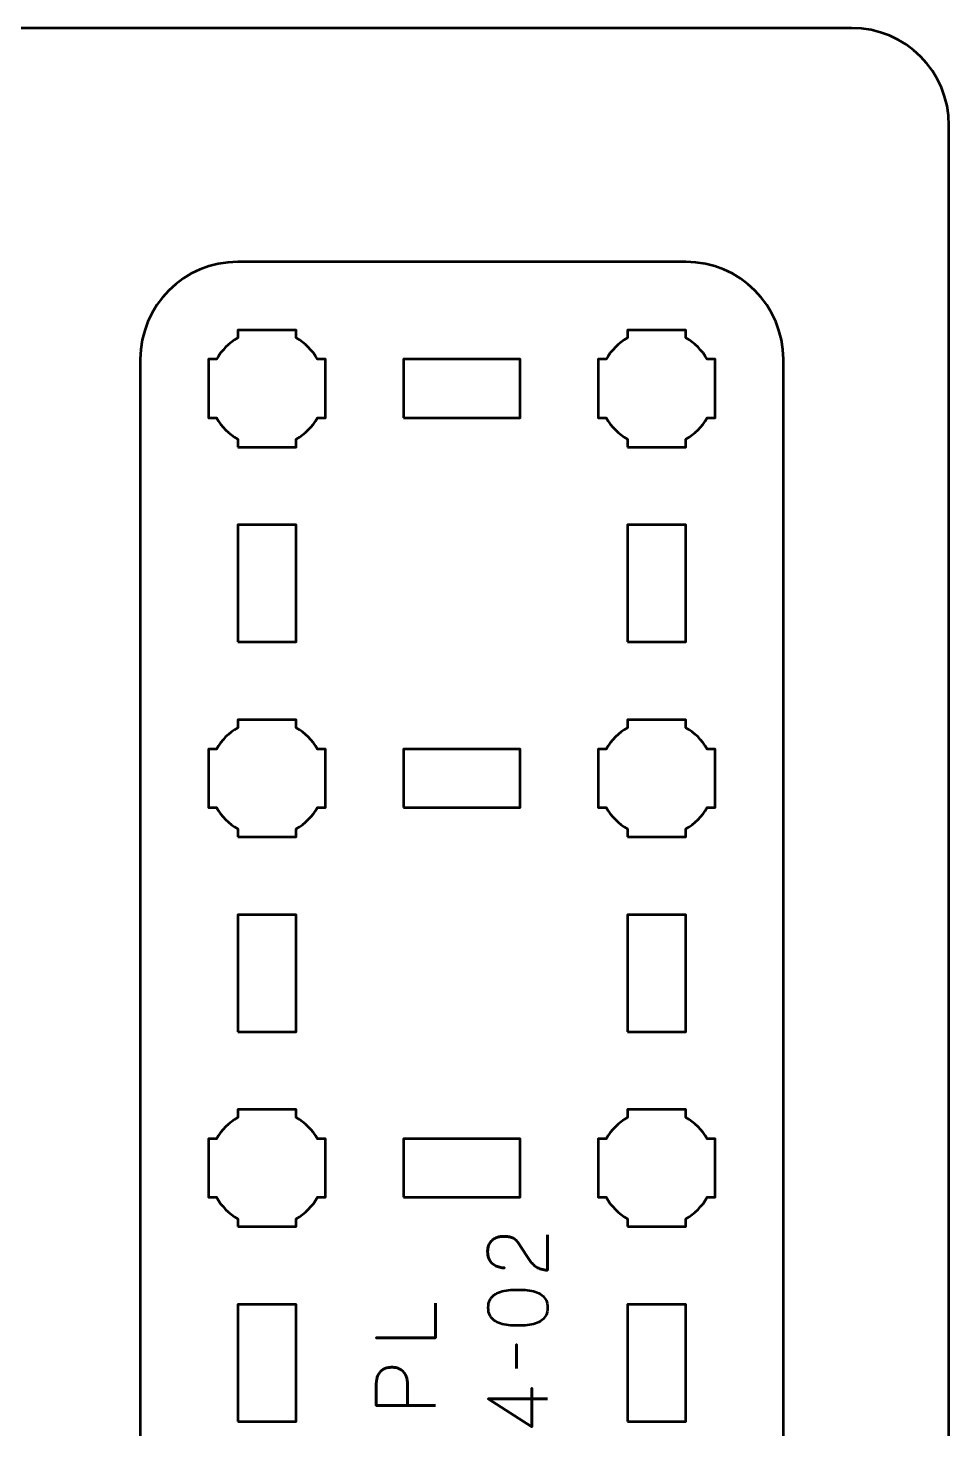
# Model space of a CAD drawing. Header units: centimetres. Extents: x -21 to 0, y -29.7 to 0.
# Drawn here: x -4.73 to 0, y -7.19 to 0 of the extents above; entities that cross this region are included whole.
import ezdxf

# ---------------------------------------------------------------- set-up
doc = ezdxf.new("R2010")
doc.units = ezdxf.units.CM
doc.header["$MEASUREMENT"] = 0
doc.layers.add('Layer 1', color=7, linetype='Continuous')

msp = doc.modelspace()

# ---------------------------------------------------------------- linework, layer by layer
at = {"layer": 'Layer 1', "color": 1, "lineweight": 53}
msp.add_open_spline([(-21.00003, -29.19995), (-21.00003, -29.19995), (-21.00003, -5.89992), (-21.00003, -5.89992), (-21.00003, -5.89992), (-21.00003, -5.81709), (-20.93286, -5.74992), (-20.85003, -5.74992), (-20.85003, -5.74992), (-20.7672, -5.74992), (-20.70003, -5.68275), (-20.70003, -5.59992), (-20.70003, -5.59992), (-20.70003, -5.51709), (-20.7672, -5.44992), (-20.85003, -5.44992), (-20.85003, -5.44992), (-20.93286, -5.44992), (-21.00003, -5.38275), (-21.00003, -5.29992), (-21.00003, -5.29992), (-21.00003, -5.21709), (-20.93286, -5.14992), (-20.85003, -5.14992), (-20.85003, -5.14992), (-20.7672, -5.14992), (-20.70003, -5.08275), (-20.70003, -4.99992), (-20.70003, -4.99992), (-20.70003, -4.91709), (-20.7672, -4.84992), (-20.85003, -4.84992), (-20.85003, -4.84992), (-20.93286, -4.84992), (-21.00003, -4.78275), (-21.00003, -4.69992), (-21.00003, -4.69992), (-21.00003, -4.61709), (-20.93286, -4.54992), (-20.85003, -4.54992), (-20.85003, -4.54992), (-20.7672, -4.54992), (-20.70003, -4.48275), (-20.70003, -4.39992), (-20.70003, -4.39992), (-20.70003, -4.31709), (-20.7672, -4.24992), (-20.85003, -4.24992), (-20.85003, -4.24992), (-20.93286, -4.24992), (-21.00003, -4.18275), (-21.00003, -4.09992), (-21.00003, -4.09992), (-21.00003, -4.01709), (-20.93286, -3.94992), (-20.85003, -3.94992), (-20.85003, -3.94992), (-20.7672, -3.94992), (-20.70003, -3.88275), (-20.70003, -3.79992), (-20.70003, -3.79992), (-20.70003, -3.71709), (-20.7672, -3.64992), (-20.85003, -3.64992), (-20.85003, -3.64992), (-20.93286, -3.64992), (-21.00003, -3.58275), (-21.00003, -3.49992), (-21.00003, -3.49992), (-21.00003, -3.41709), (-20.93286, -3.34992), (-20.85003, -3.34992), (-20.85003, -3.34992), (-20.7672, -3.34992), (-20.70003, -3.28275), (-20.70003, -3.19992), (-20.70003, -3.19992), (-20.70003, -3.11709), (-20.7672, -3.04992), (-20.85003, -3.04992), (-20.85003, -3.04992), (-20.93286, -3.04992), (-21.00003, -2.98275), (-21.00003, -2.89992), (-21.00003, -2.89992), (-21.00003, -2.81709), (-20.93286, -2.74992), (-20.85003, -2.74992), (-20.85003, -2.74992), (-20.7672, -2.74992), (-20.70003, -2.68275), (-20.70003, -2.59992), (-20.70003, -2.59992), (-20.70003, -2.51709), (-20.7672, -2.44992), (-20.85003, -2.44992), (-20.85003, -2.44992), (-20.93286, -2.44992), (-21.00003, -2.38275), (-21.00003, -2.29992), (-21.00003, -2.29992), (-21.00003, -2.21709), (-20.93286, -2.14992), (-20.85003, -2.14992), (-20.85003, -2.14992), (-20.7672, -2.14992), (-20.70003, -2.08275), (-20.70003, -1.99992), (-20.70003, -1.99992), (-20.70003, -1.91709), (-20.7672, -1.84992), (-20.85003, -1.84992), (-20.85003, -1.84992), (-20.93286, -1.84992), (-21.00003, -1.78275), (-21.00003, -1.69992), (-21.00003, -1.69992), (-21.00003, -1.61709), (-20.93286, -1.54992), (-20.85003, -1.54992), (-20.85003, -1.54992), (-20.7672, -1.54992), (-20.70003, -1.48275), (-20.70003, -1.39992), (-20.70003, -1.39992), (-20.70003, -1.31709), (-20.7672, -1.24992), (-20.85003, -1.24992), (-20.85003, -1.24992), (-20.93286, -1.24992), (-21.00003, -1.18275), (-21.00003, -1.09992), (-21.00003, -1.09992), (-21.00003, -1.09992), (-21.00003, -0.49992), (-21.00003, -0.49992), (-21.00003, -0.49992), (-21.00003, -0.22295), (-20.77694, 0.00004), (-20.49994, 0.00004), (-20.49994, 0.00004), (-20.49994, 0.00004), (-0.50008, 0.00004), (-0.50008, 0.00004), (-0.50008, 0.00004), (-0.22294, 0.00004), (0.00002, -0.22295), (0.00002, -0.49992), (0.00002, -0.49992), (0.00002, -0.49992), (0.00002, -29.19995), (0.00002, -29.19995), (0.00002, -29.19995), (0.00002, -29.47695), (-0.22294, -29.70004), (-0.50008, -29.70004), (-0.50008, -29.70004), (-0.50008, -29.70004), (-20.49994, -29.70004), (-20.49994, -29.70004), (-20.49994, -29.70004), (-20.77694, -29.70004), (-21.00003, -29.47695), (-21.00003, -29.19995)], degree=3, knots=[0, 0, 0, 0, 0.0243902, 0.0243902, 0.0243902, 0.0243902, 0.0487805, 0.0487805, 0.0487805, 0.0487805, 0.0731707, 0.0731707, 0.0731707, 0.0731707, 0.097561, 0.097561, 0.097561, 0.097561, 0.1219512, 0.1219512, 0.1219512, 0.1219512, 0.1463415, 0.1463415, 0.1463415, 0.1463415, 0.1707317, 0.1707317, 0.1707317, 0.1707317, 0.195122, 0.195122, 0.195122, 0.195122, 0.2195122, 0.2195122, 0.2195122, 0.2195122, 0.2439024, 0.2439024, 0.2439024, 0.2439024, 0.2682927, 0.2682927, 0.2682927, 0.2682927, 0.2926829, 0.2926829, 0.2926829, 0.2926829, 0.3170732, 0.3170732, 0.3170732, 0.3170732, 0.3414634, 0.3414634, 0.3414634, 0.3414634, 0.3658537, 0.3658537, 0.3658537, 0.3658537, 0.3902439, 0.3902439, 0.3902439, 0.3902439, 0.4146341, 0.4146341, 0.4146341, 0.4146341, 0.4390244, 0.4390244, 0.4390244, 0.4390244, 0.4634146, 0.4634146, 0.4634146, 0.4634146, 0.4878049, 0.4878049, 0.4878049, 0.4878049, 0.5121951, 0.5121951, 0.5121951, 0.5121951, 0.5365854, 0.5365854, 0.5365854, 0.5365854, 0.5609756, 0.5609756, 0.5609756, 0.5609756, 0.5853659, 0.5853659, 0.5853659, 0.5853659, 0.6097561, 0.6097561, 0.6097561, 0.6097561, 0.6341463, 0.6341463, 0.6341463, 0.6341463, 0.6585366, 0.6585366, 0.6585366, 0.6585366, 0.6829268, 0.6829268, 0.6829268, 0.6829268, 0.7073171, 0.7073171, 0.7073171, 0.7073171, 0.7317073, 0.7317073, 0.7317073, 0.7317073, 0.7560976, 0.7560976, 0.7560976, 0.7560976, 0.7804878, 0.7804878, 0.7804878, 0.7804878, 0.804878, 0.804878, 0.804878, 0.804878, 0.8292683, 0.8292683, 0.8292683, 0.8292683, 0.8536585, 0.8536585, 0.8536585, 0.8536585, 0.8780488, 0.8780488, 0.8780488, 0.8780488, 0.902439, 0.902439, 0.902439, 0.902439, 0.9268293, 0.9268293, 0.9268293, 0.9268293, 0.9512195, 0.9512195, 0.9512195, 0.9512195, 0.9756098, 0.9756098, 0.9756098, 0.9756098, 1, 1, 1, 1], dxfattribs=at)
at = {"layer": 'Layer 1', "color": 3, "lineweight": 53}
msp.add_open_spline([(-1.35, -8.5), (-1.35, -8.5), (-3.65, -8.5), (-3.65, -8.5), (-3.65, -8.5), (-3.92609, -8.5), (-4.15, -8.27609), (-4.15, -8), (-4.15, -8), (-4.15, -8), (-4.15, -1.7), (-4.15, -1.7), (-4.15, -1.7), (-4.15, -1.42391), (-3.92609, -1.2), (-3.65, -1.2), (-3.65, -1.2), (-3.65, -1.2), (-1.35, -1.2), (-1.35, -1.2), (-1.35, -1.2), (-1.07391, -1.2), (-0.85, -1.42391), (-0.85, -1.7), (-0.85, -1.7), (-0.85, -1.7), (-0.85, -8), (-0.85, -8), (-0.85, -8), (-0.85, -8.27609), (-1.07391, -8.5), (-1.35, -8.5)], degree=3, knots=[0, 0, 0, 0, 0.125, 0.125, 0.125, 0.125, 0.25, 0.25, 0.25, 0.25, 0.375, 0.375, 0.375, 0.375, 0.5, 0.5, 0.5, 0.5, 0.625, 0.625, 0.625, 0.625, 0.75, 0.75, 0.75, 0.75, 0.875, 0.875, 0.875, 0.875, 1, 1, 1, 1], dxfattribs=at)
at = {"layer": 'Layer 1', "lineweight": 53}
for points, knots in [([(-3.65, -2.15), (-3.65, -2.15), (-3.65, -2.10985), (-3.65, -2.10985), (-3.65, -2.10985), (-3.69553, -2.0835), (-3.7335, -2.04553), (-3.75985, -2), (-3.75985, -2), (-3.75985, -2), (-3.8, -2), (-3.8, -2), (-3.8, -2), (-3.8, -2), (-3.8, -1.85), (-3.8, -1.85), (-3.8, -1.85), (-3.8, -1.85), (-3.8, -1.7), (-3.8, -1.7), (-3.8, -1.7), (-3.8, -1.7), (-3.75985, -1.7), (-3.75985, -1.7), (-3.75985, -1.7), (-3.7335, -1.65447), (-3.69553, -1.6165), (-3.65, -1.59015), (-3.65, -1.59015), (-3.65, -1.59015), (-3.65, -1.55), (-3.65, -1.55), (-3.65, -1.55), (-3.65, -1.55), (-3.5, -1.55), (-3.5, -1.55), (-3.5, -1.55), (-3.5, -1.55), (-3.35, -1.55), (-3.35, -1.55), (-3.35, -1.55), (-3.35, -1.55), (-3.35, -1.59015), (-3.35, -1.59015), (-3.35, -1.59015), (-3.30447, -1.6165), (-3.2665, -1.65447), (-3.24015, -1.7), (-3.24015, -1.7), (-3.24015, -1.7), (-3.2, -1.7), (-3.2, -1.7), (-3.2, -1.7), (-3.2, -1.7), (-3.2, -1.85), (-3.2, -1.85), (-3.2, -1.85), (-3.2, -1.85), (-3.2, -2), (-3.2, -2), (-3.2, -2), (-3.2, -2), (-3.24015, -2), (-3.24015, -2), (-3.24015, -2), (-3.2665, -2.04553), (-3.30447, -2.0835), (-3.35, -2.10985), (-3.35, -2.10985), (-3.35, -2.10985), (-3.35, -2.15), (-3.35, -2.15), (-3.35, -2.15), (-3.35, -2.15), (-3.5, -2.15), (-3.5, -2.15), (-3.5, -2.15), (-3.5, -2.15), (-3.65, -2.15), (-3.65, -2.15)], [0, 0, 0, 0, 0.05, 0.05, 0.05, 0.05, 0.1, 0.1, 0.1, 0.1, 0.15, 0.15, 0.15, 0.15, 0.2, 0.2, 0.2, 0.2, 0.25, 0.25, 0.25, 0.25, 0.3, 0.3, 0.3, 0.3, 0.35, 0.35, 0.35, 0.35, 0.4, 0.4, 0.4, 0.4, 0.45, 0.45, 0.45, 0.45, 0.5, 0.5, 0.5, 0.5, 0.55, 0.55, 0.55, 0.55, 0.6, 0.6, 0.6, 0.6, 0.65, 0.65, 0.65, 0.65, 0.7, 0.7, 0.7, 0.7, 0.75, 0.75, 0.75, 0.75, 0.8, 0.8, 0.8, 0.8, 0.85, 0.85, 0.85, 0.85, 0.9, 0.9, 0.9, 0.9, 0.95, 0.95, 0.95, 0.95, 1, 1, 1, 1]), ([(-1.65, -2.15), (-1.65, -2.15), (-1.65, -2.10985), (-1.65, -2.10985), (-1.65, -2.10985), (-1.69553, -2.0835), (-1.7335, -2.04553), (-1.75985, -2), (-1.75985, -2), (-1.75985, -2), (-1.8, -2), (-1.8, -2), (-1.8, -2), (-1.8, -2), (-1.8, -1.85), (-1.8, -1.85), (-1.8, -1.85), (-1.8, -1.85), (-1.8, -1.7), (-1.8, -1.7), (-1.8, -1.7), (-1.8, -1.7), (-1.75985, -1.7), (-1.75985, -1.7), (-1.75985, -1.7), (-1.7335, -1.65447), (-1.69553, -1.6165), (-1.65, -1.59015), (-1.65, -1.59015), (-1.65, -1.59015), (-1.65, -1.55), (-1.65, -1.55), (-1.65, -1.55), (-1.65, -1.55), (-1.5, -1.55), (-1.5, -1.55), (-1.5, -1.55), (-1.5, -1.55), (-1.35, -1.55), (-1.35, -1.55), (-1.35, -1.55), (-1.35, -1.55), (-1.35, -1.59015), (-1.35, -1.59015), (-1.35, -1.59015), (-1.30447, -1.6165), (-1.2665, -1.65447), (-1.24015, -1.7), (-1.24015, -1.7), (-1.24015, -1.7), (-1.2, -1.7), (-1.2, -1.7), (-1.2, -1.7), (-1.2, -1.7), (-1.2, -1.85), (-1.2, -1.85), (-1.2, -1.85), (-1.2, -1.85), (-1.2, -2), (-1.2, -2), (-1.2, -2), (-1.2, -2), (-1.24015, -2), (-1.24015, -2), (-1.24015, -2), (-1.2665, -2.04553), (-1.30447, -2.0835), (-1.35, -2.10985), (-1.35, -2.10985), (-1.35, -2.10985), (-1.35, -2.15), (-1.35, -2.15), (-1.35, -2.15), (-1.35, -2.15), (-1.5, -2.15), (-1.5, -2.15), (-1.5, -2.15), (-1.5, -2.15), (-1.65, -2.15), (-1.65, -2.15)], [0, 0, 0, 0, 0.05, 0.05, 0.05, 0.05, 0.1, 0.1, 0.1, 0.1, 0.15, 0.15, 0.15, 0.15, 0.2, 0.2, 0.2, 0.2, 0.25, 0.25, 0.25, 0.25, 0.3, 0.3, 0.3, 0.3, 0.35, 0.35, 0.35, 0.35, 0.4, 0.4, 0.4, 0.4, 0.45, 0.45, 0.45, 0.45, 0.5, 0.5, 0.5, 0.5, 0.55, 0.55, 0.55, 0.55, 0.6, 0.6, 0.6, 0.6, 0.65, 0.65, 0.65, 0.65, 0.7, 0.7, 0.7, 0.7, 0.75, 0.75, 0.75, 0.75, 0.8, 0.8, 0.8, 0.8, 0.85, 0.85, 0.85, 0.85, 0.9, 0.9, 0.9, 0.9, 0.95, 0.95, 0.95, 0.95, 1, 1, 1, 1]), ([(-2.8, -2), (-2.8, -2), (-2.8, -1.7), (-2.8, -1.7), (-2.8, -1.7), (-2.8, -1.7), (-2.2, -1.7), (-2.2, -1.7), (-2.2, -1.7), (-2.2, -1.7), (-2.2, -2), (-2.2, -2), (-2.2, -2), (-2.2, -2), (-2.8, -2), (-2.8, -2)], [0, 0, 0, 0, 0.25, 0.25, 0.25, 0.25, 0.5, 0.5, 0.5, 0.5, 0.75, 0.75, 0.75, 0.75, 1, 1, 1, 1]), ([(-3.65, -3.15), (-3.65, -3.15), (-3.65, -2.55), (-3.65, -2.55), (-3.65, -2.55), (-3.65, -2.55), (-3.35, -2.55), (-3.35, -2.55), (-3.35, -2.55), (-3.35, -2.55), (-3.35, -3.15), (-3.35, -3.15), (-3.35, -3.15), (-3.35, -3.15), (-3.65, -3.15), (-3.65, -3.15)], [0, 0, 0, 0, 0.25, 0.25, 0.25, 0.25, 0.5, 0.5, 0.5, 0.5, 0.75, 0.75, 0.75, 0.75, 1, 1, 1, 1]), ([(-1.65, -3.15), (-1.65, -3.15), (-1.65, -2.55), (-1.65, -2.55), (-1.65, -2.55), (-1.65, -2.55), (-1.35, -2.55), (-1.35, -2.55), (-1.35, -2.55), (-1.35, -2.55), (-1.35, -3.15), (-1.35, -3.15), (-1.35, -3.15), (-1.35, -3.15), (-1.65, -3.15), (-1.65, -3.15)], [0, 0, 0, 0, 0.25, 0.25, 0.25, 0.25, 0.5, 0.5, 0.5, 0.5, 0.75, 0.75, 0.75, 0.75, 1, 1, 1, 1]), ([(-3.65, -4.15), (-3.65, -4.15), (-3.65, -4.10985), (-3.65, -4.10985), (-3.65, -4.10985), (-3.69553, -4.0835), (-3.7335, -4.04553), (-3.75985, -4), (-3.75985, -4), (-3.75985, -4), (-3.8, -4), (-3.8, -4), (-3.8, -4), (-3.8, -4), (-3.8, -3.85), (-3.8, -3.85), (-3.8, -3.85), (-3.8, -3.85), (-3.8, -3.7), (-3.8, -3.7), (-3.8, -3.7), (-3.8, -3.7), (-3.75985, -3.7), (-3.75985, -3.7), (-3.75985, -3.7), (-3.7335, -3.65447), (-3.69553, -3.6165), (-3.65, -3.59015), (-3.65, -3.59015), (-3.65, -3.59015), (-3.65, -3.55), (-3.65, -3.55), (-3.65, -3.55), (-3.65, -3.55), (-3.5, -3.55), (-3.5, -3.55), (-3.5, -3.55), (-3.5, -3.55), (-3.35, -3.55), (-3.35, -3.55), (-3.35, -3.55), (-3.35, -3.55), (-3.35, -3.59015), (-3.35, -3.59015), (-3.35, -3.59015), (-3.30447, -3.6165), (-3.2665, -3.65447), (-3.24015, -3.7), (-3.24015, -3.7), (-3.24015, -3.7), (-3.2, -3.7), (-3.2, -3.7), (-3.2, -3.7), (-3.2, -3.7), (-3.2, -3.85), (-3.2, -3.85), (-3.2, -3.85), (-3.2, -3.85), (-3.2, -4), (-3.2, -4), (-3.2, -4), (-3.2, -4), (-3.24015, -4), (-3.24015, -4), (-3.24015, -4), (-3.2665, -4.04553), (-3.30447, -4.0835), (-3.35, -4.10985), (-3.35, -4.10985), (-3.35, -4.10985), (-3.35, -4.15), (-3.35, -4.15), (-3.35, -4.15), (-3.35, -4.15), (-3.5, -4.15), (-3.5, -4.15), (-3.5, -4.15), (-3.5, -4.15), (-3.65, -4.15), (-3.65, -4.15)], [0, 0, 0, 0, 0.05, 0.05, 0.05, 0.05, 0.1, 0.1, 0.1, 0.1, 0.15, 0.15, 0.15, 0.15, 0.2, 0.2, 0.2, 0.2, 0.25, 0.25, 0.25, 0.25, 0.3, 0.3, 0.3, 0.3, 0.35, 0.35, 0.35, 0.35, 0.4, 0.4, 0.4, 0.4, 0.45, 0.45, 0.45, 0.45, 0.5, 0.5, 0.5, 0.5, 0.55, 0.55, 0.55, 0.55, 0.6, 0.6, 0.6, 0.6, 0.65, 0.65, 0.65, 0.65, 0.7, 0.7, 0.7, 0.7, 0.75, 0.75, 0.75, 0.75, 0.8, 0.8, 0.8, 0.8, 0.85, 0.85, 0.85, 0.85, 0.9, 0.9, 0.9, 0.9, 0.95, 0.95, 0.95, 0.95, 1, 1, 1, 1]), ([(-1.65, -4.15), (-1.65, -4.15), (-1.65, -4.10985), (-1.65, -4.10985), (-1.65, -4.10985), (-1.69553, -4.0835), (-1.7335, -4.04553), (-1.75985, -4), (-1.75985, -4), (-1.75985, -4), (-1.8, -4), (-1.8, -4), (-1.8, -4), (-1.8, -4), (-1.8, -3.85), (-1.8, -3.85), (-1.8, -3.85), (-1.8, -3.85), (-1.8, -3.7), (-1.8, -3.7), (-1.8, -3.7), (-1.8, -3.7), (-1.75985, -3.7), (-1.75985, -3.7), (-1.75985, -3.7), (-1.7335, -3.65447), (-1.69553, -3.6165), (-1.65, -3.59015), (-1.65, -3.59015), (-1.65, -3.59015), (-1.65, -3.55), (-1.65, -3.55), (-1.65, -3.55), (-1.65, -3.55), (-1.5, -3.55), (-1.5, -3.55), (-1.5, -3.55), (-1.5, -3.55), (-1.35, -3.55), (-1.35, -3.55), (-1.35, -3.55), (-1.35, -3.55), (-1.35, -3.59015), (-1.35, -3.59015), (-1.35, -3.59015), (-1.30447, -3.6165), (-1.2665, -3.65447), (-1.24015, -3.7), (-1.24015, -3.7), (-1.24015, -3.7), (-1.2, -3.7), (-1.2, -3.7), (-1.2, -3.7), (-1.2, -3.7), (-1.2, -3.85), (-1.2, -3.85), (-1.2, -3.85), (-1.2, -3.85), (-1.2, -4), (-1.2, -4), (-1.2, -4), (-1.2, -4), (-1.24015, -4), (-1.24015, -4), (-1.24015, -4), (-1.2665, -4.04553), (-1.30447, -4.0835), (-1.35, -4.10985), (-1.35, -4.10985), (-1.35, -4.10985), (-1.35, -4.15), (-1.35, -4.15), (-1.35, -4.15), (-1.35, -4.15), (-1.5, -4.15), (-1.5, -4.15), (-1.5, -4.15), (-1.5, -4.15), (-1.65, -4.15), (-1.65, -4.15)], [0, 0, 0, 0, 0.05, 0.05, 0.05, 0.05, 0.1, 0.1, 0.1, 0.1, 0.15, 0.15, 0.15, 0.15, 0.2, 0.2, 0.2, 0.2, 0.25, 0.25, 0.25, 0.25, 0.3, 0.3, 0.3, 0.3, 0.35, 0.35, 0.35, 0.35, 0.4, 0.4, 0.4, 0.4, 0.45, 0.45, 0.45, 0.45, 0.5, 0.5, 0.5, 0.5, 0.55, 0.55, 0.55, 0.55, 0.6, 0.6, 0.6, 0.6, 0.65, 0.65, 0.65, 0.65, 0.7, 0.7, 0.7, 0.7, 0.75, 0.75, 0.75, 0.75, 0.8, 0.8, 0.8, 0.8, 0.85, 0.85, 0.85, 0.85, 0.9, 0.9, 0.9, 0.9, 0.95, 0.95, 0.95, 0.95, 1, 1, 1, 1]), ([(-2.8, -4), (-2.8, -4), (-2.8, -3.7), (-2.8, -3.7), (-2.8, -3.7), (-2.8, -3.7), (-2.2, -3.7), (-2.2, -3.7), (-2.2, -3.7), (-2.2, -3.7), (-2.2, -4), (-2.2, -4), (-2.2, -4), (-2.2, -4), (-2.8, -4), (-2.8, -4)], [0, 0, 0, 0, 0.25, 0.25, 0.25, 0.25, 0.5, 0.5, 0.5, 0.5, 0.75, 0.75, 0.75, 0.75, 1, 1, 1, 1]), ([(-3.65, -5.15), (-3.65, -5.15), (-3.65, -4.55), (-3.65, -4.55), (-3.65, -4.55), (-3.65, -4.55), (-3.35, -4.55), (-3.35, -4.55), (-3.35, -4.55), (-3.35, -4.55), (-3.35, -5.15), (-3.35, -5.15), (-3.35, -5.15), (-3.35, -5.15), (-3.65, -5.15), (-3.65, -5.15)], [0, 0, 0, 0, 0.25, 0.25, 0.25, 0.25, 0.5, 0.5, 0.5, 0.5, 0.75, 0.75, 0.75, 0.75, 1, 1, 1, 1]), ([(-1.65, -5.15), (-1.65, -5.15), (-1.65, -4.55), (-1.65, -4.55), (-1.65, -4.55), (-1.65, -4.55), (-1.35, -4.55), (-1.35, -4.55), (-1.35, -4.55), (-1.35, -4.55), (-1.35, -5.15), (-1.35, -5.15), (-1.35, -5.15), (-1.35, -5.15), (-1.65, -5.15), (-1.65, -5.15)], [0, 0, 0, 0, 0.25, 0.25, 0.25, 0.25, 0.5, 0.5, 0.5, 0.5, 0.75, 0.75, 0.75, 0.75, 1, 1, 1, 1]), ([(-3.65, -6.15), (-3.65, -6.15), (-3.65, -6.10985), (-3.65, -6.10985), (-3.65, -6.10985), (-3.69553, -6.0835), (-3.7335, -6.04553), (-3.75985, -6), (-3.75985, -6), (-3.75985, -6), (-3.8, -6), (-3.8, -6), (-3.8, -6), (-3.8, -6), (-3.8, -5.85), (-3.8, -5.85), (-3.8, -5.85), (-3.8, -5.85), (-3.8, -5.7), (-3.8, -5.7), (-3.8, -5.7), (-3.8, -5.7), (-3.75985, -5.7), (-3.75985, -5.7), (-3.75985, -5.7), (-3.7335, -5.65447), (-3.69553, -5.6165), (-3.65, -5.59015), (-3.65, -5.59015), (-3.65, -5.59015), (-3.65, -5.55), (-3.65, -5.55), (-3.65, -5.55), (-3.65, -5.55), (-3.5, -5.55), (-3.5, -5.55), (-3.5, -5.55), (-3.5, -5.55), (-3.35, -5.55), (-3.35, -5.55), (-3.35, -5.55), (-3.35, -5.55), (-3.35, -5.59015), (-3.35, -5.59015), (-3.35, -5.59015), (-3.30447, -5.6165), (-3.2665, -5.65447), (-3.24015, -5.7), (-3.24015, -5.7), (-3.24015, -5.7), (-3.2, -5.7), (-3.2, -5.7), (-3.2, -5.7), (-3.2, -5.7), (-3.2, -5.85), (-3.2, -5.85), (-3.2, -5.85), (-3.2, -5.85), (-3.2, -6), (-3.2, -6), (-3.2, -6), (-3.2, -6), (-3.24015, -6), (-3.24015, -6), (-3.24015, -6), (-3.2665, -6.04553), (-3.30447, -6.0835), (-3.35, -6.10985), (-3.35, -6.10985), (-3.35, -6.10985), (-3.35, -6.15), (-3.35, -6.15), (-3.35, -6.15), (-3.35, -6.15), (-3.5, -6.15), (-3.5, -6.15), (-3.5, -6.15), (-3.5, -6.15), (-3.65, -6.15), (-3.65, -6.15)], [0, 0, 0, 0, 0.05, 0.05, 0.05, 0.05, 0.1, 0.1, 0.1, 0.1, 0.15, 0.15, 0.15, 0.15, 0.2, 0.2, 0.2, 0.2, 0.25, 0.25, 0.25, 0.25, 0.3, 0.3, 0.3, 0.3, 0.35, 0.35, 0.35, 0.35, 0.4, 0.4, 0.4, 0.4, 0.45, 0.45, 0.45, 0.45, 0.5, 0.5, 0.5, 0.5, 0.55, 0.55, 0.55, 0.55, 0.6, 0.6, 0.6, 0.6, 0.65, 0.65, 0.65, 0.65, 0.7, 0.7, 0.7, 0.7, 0.75, 0.75, 0.75, 0.75, 0.8, 0.8, 0.8, 0.8, 0.85, 0.85, 0.85, 0.85, 0.9, 0.9, 0.9, 0.9, 0.95, 0.95, 0.95, 0.95, 1, 1, 1, 1]), ([(-1.65, -6.15), (-1.65, -6.15), (-1.65, -6.10985), (-1.65, -6.10985), (-1.65, -6.10985), (-1.69553, -6.0835), (-1.7335, -6.04553), (-1.75985, -6), (-1.75985, -6), (-1.75985, -6), (-1.8, -6), (-1.8, -6), (-1.8, -6), (-1.8, -6), (-1.8, -5.85), (-1.8, -5.85), (-1.8, -5.85), (-1.8, -5.85), (-1.8, -5.7), (-1.8, -5.7), (-1.8, -5.7), (-1.8, -5.7), (-1.75985, -5.7), (-1.75985, -5.7), (-1.75985, -5.7), (-1.7335, -5.65447), (-1.69553, -5.6165), (-1.65, -5.59015), (-1.65, -5.59015), (-1.65, -5.59015), (-1.65, -5.55), (-1.65, -5.55), (-1.65, -5.55), (-1.65, -5.55), (-1.5, -5.55), (-1.5, -5.55), (-1.5, -5.55), (-1.5, -5.55), (-1.35, -5.55), (-1.35, -5.55), (-1.35, -5.55), (-1.35, -5.55), (-1.35, -5.59015), (-1.35, -5.59015), (-1.35, -5.59015), (-1.30447, -5.6165), (-1.2665, -5.65447), (-1.24015, -5.7), (-1.24015, -5.7), (-1.24015, -5.7), (-1.2, -5.7), (-1.2, -5.7), (-1.2, -5.7), (-1.2, -5.7), (-1.2, -5.85), (-1.2, -5.85), (-1.2, -5.85), (-1.2, -5.85), (-1.2, -6), (-1.2, -6), (-1.2, -6), (-1.2, -6), (-1.24015, -6), (-1.24015, -6), (-1.24015, -6), (-1.2665, -6.04553), (-1.30447, -6.0835), (-1.35, -6.10985), (-1.35, -6.10985), (-1.35, -6.10985), (-1.35, -6.15), (-1.35, -6.15), (-1.35, -6.15), (-1.35, -6.15), (-1.5, -6.15), (-1.5, -6.15), (-1.5, -6.15), (-1.5, -6.15), (-1.65, -6.15), (-1.65, -6.15)], [0, 0, 0, 0, 0.05, 0.05, 0.05, 0.05, 0.1, 0.1, 0.1, 0.1, 0.15, 0.15, 0.15, 0.15, 0.2, 0.2, 0.2, 0.2, 0.25, 0.25, 0.25, 0.25, 0.3, 0.3, 0.3, 0.3, 0.35, 0.35, 0.35, 0.35, 0.4, 0.4, 0.4, 0.4, 0.45, 0.45, 0.45, 0.45, 0.5, 0.5, 0.5, 0.5, 0.55, 0.55, 0.55, 0.55, 0.6, 0.6, 0.6, 0.6, 0.65, 0.65, 0.65, 0.65, 0.7, 0.7, 0.7, 0.7, 0.75, 0.75, 0.75, 0.75, 0.8, 0.8, 0.8, 0.8, 0.85, 0.85, 0.85, 0.85, 0.9, 0.9, 0.9, 0.9, 0.95, 0.95, 0.95, 0.95, 1, 1, 1, 1]), ([(-2.8, -6), (-2.8, -6), (-2.8, -5.7), (-2.8, -5.7), (-2.8, -5.7), (-2.8, -5.7), (-2.2, -5.7), (-2.2, -5.7), (-2.2, -5.7), (-2.2, -5.7), (-2.2, -6), (-2.2, -6), (-2.2, -6), (-2.2, -6), (-2.8, -6), (-2.8, -6)], [0, 0, 0, 0, 0.25, 0.25, 0.25, 0.25, 0.5, 0.5, 0.5, 0.5, 0.75, 0.75, 0.75, 0.75, 1, 1, 1, 1]), ([(-3.65, -7.15), (-3.65, -7.15), (-3.65, -6.55), (-3.65, -6.55), (-3.65, -6.55), (-3.65, -6.55), (-3.35, -6.55), (-3.35, -6.55), (-3.35, -6.55), (-3.35, -6.55), (-3.35, -7.15), (-3.35, -7.15), (-3.35, -7.15), (-3.35, -7.15), (-3.65, -7.15), (-3.65, -7.15)], [0, 0, 0, 0, 0.25, 0.25, 0.25, 0.25, 0.5, 0.5, 0.5, 0.5, 0.75, 0.75, 0.75, 0.75, 1, 1, 1, 1]), ([(-1.65, -7.15), (-1.65, -7.15), (-1.65, -6.55), (-1.65, -6.55), (-1.65, -6.55), (-1.65, -6.55), (-1.35, -6.55), (-1.35, -6.55), (-1.35, -6.55), (-1.35, -6.55), (-1.35, -7.15), (-1.35, -7.15), (-1.35, -7.15), (-1.35, -7.15), (-1.65, -7.15), (-1.65, -7.15)], [0, 0, 0, 0, 0.25, 0.25, 0.25, 0.25, 0.5, 0.5, 0.5, 0.5, 0.75, 0.75, 0.75, 0.75, 1, 1, 1, 1])]:
    msp.add_open_spline(points, degree=3, knots=knots, dxfattribs=at)
at = {"layer": 'Layer 1', "color": 5, "lineweight": 53}
for points, knots in [([(-2.05975, -6.19194), (-2.05975, -6.19194), (-2.05975, -6.37355), (-2.05975, -6.37355), (-2.05975, -6.37355), (-2.07203, -6.3732), (-2.08289, -6.37165), (-2.09221, -6.36903), (-2.09221, -6.36903), (-2.10152, -6.36635), (-2.1097, -6.36276), (-2.11676, -6.35831), (-2.11676, -6.35831), (-2.12381, -6.35379), (-2.13009, -6.34864), (-2.1356, -6.34279), (-2.1356, -6.34279), (-2.14117, -6.33693), (-2.14625, -6.33065), (-2.15105, -6.32388), (-2.15105, -6.32388), (-2.15578, -6.31711), (-2.1605, -6.31012), (-2.16516, -6.30285), (-2.16516, -6.30285), (-2.16516, -6.30285), (-2.21342, -6.23046), (-2.21342, -6.23046), (-2.21342, -6.23046), (-2.21864, -6.22306), (-2.22428, -6.21727), (-2.23049, -6.21318), (-2.23049, -6.21318), (-2.23663, -6.20902), (-2.24312, -6.20612), (-2.2499, -6.20436), (-2.2499, -6.20436), (-2.25674, -6.20267), (-2.26365, -6.20161), (-2.27078, -6.20126), (-2.27078, -6.20126), (-2.27791, -6.2009), (-2.28503, -6.20076), (-2.29216, -6.20083), (-2.29216, -6.20083), (-2.29801, -6.20083), (-2.30429, -6.20161), (-2.31107, -6.20316), (-2.31107, -6.20316), (-2.31777, -6.20478), (-2.32447, -6.20732), (-2.3311, -6.21092), (-2.3311, -6.21092), (-2.33774, -6.21452), (-2.3438, -6.21932), (-2.34931, -6.22531), (-2.34931, -6.22531), (-2.35474, -6.23131), (-2.35911, -6.23872), (-2.36243, -6.24754), (-2.36243, -6.24754), (-2.36575, -6.25636), (-2.36744, -6.26673), (-2.36751, -6.27872), (-2.36751, -6.27872), (-2.36744, -6.29079), (-2.36575, -6.30144), (-2.3625, -6.31062), (-2.3625, -6.31062), (-2.35926, -6.31979), (-2.35474, -6.32762), (-2.34903, -6.33411), (-2.34903, -6.33411), (-2.34331, -6.3406), (-2.33668, -6.34582), (-2.32927, -6.34991), (-2.32927, -6.34991), (-2.32186, -6.35401), (-2.31396, -6.35697), (-2.30563, -6.35887), (-2.30563, -6.35887), (-2.29731, -6.36078), (-2.28884, -6.3617), (-2.2803, -6.3617), (-2.2803, -6.3617), (-2.28884, -6.3617), (-2.29731, -6.36078), (-2.30563, -6.35887), (-2.30563, -6.35887), (-2.31396, -6.35697), (-2.32186, -6.35401), (-2.32927, -6.34991), (-2.32927, -6.34991), (-2.33668, -6.34582), (-2.34331, -6.3406), (-2.34903, -6.33411), (-2.34903, -6.33411), (-2.35474, -6.32762), (-2.35926, -6.31979), (-2.3625, -6.31062), (-2.3625, -6.31062), (-2.36575, -6.30144), (-2.36744, -6.29079), (-2.36751, -6.27872), (-2.36751, -6.27872), (-2.36744, -6.26673), (-2.36575, -6.25636), (-2.36243, -6.24754), (-2.36243, -6.24754), (-2.35911, -6.23872), (-2.35474, -6.23131), (-2.34931, -6.22531), (-2.34931, -6.22531), (-2.3438, -6.21932), (-2.33774, -6.21452), (-2.3311, -6.21092), (-2.3311, -6.21092), (-2.32447, -6.20732), (-2.31777, -6.20478), (-2.31107, -6.20316), (-2.31107, -6.20316), (-2.30429, -6.20161), (-2.29801, -6.20083), (-2.29216, -6.20083), (-2.29216, -6.20083), (-2.28503, -6.20076), (-2.27791, -6.2009), (-2.27078, -6.20126), (-2.27078, -6.20126), (-2.26365, -6.20161), (-2.25674, -6.20267), (-2.2499, -6.20436), (-2.2499, -6.20436), (-2.24312, -6.20612), (-2.23663, -6.20902), (-2.23049, -6.21318), (-2.23049, -6.21318), (-2.22428, -6.21727), (-2.21864, -6.22306), (-2.21342, -6.23046), (-2.21342, -6.23046), (-2.21342, -6.23046), (-2.16516, -6.30285), (-2.16516, -6.30285), (-2.16516, -6.30285), (-2.1605, -6.31012), (-2.15578, -6.31711), (-2.15105, -6.32388), (-2.15105, -6.32388), (-2.14625, -6.33065), (-2.14117, -6.33693), (-2.1356, -6.34279), (-2.1356, -6.34279), (-2.13009, -6.34864), (-2.12381, -6.35379), (-2.11676, -6.35831), (-2.11676, -6.35831), (-2.1097, -6.36276), (-2.10152, -6.36635), (-2.09221, -6.36903), (-2.09221, -6.36903), (-2.08289, -6.37165), (-2.07203, -6.3732), (-2.05975, -6.37355), (-2.05975, -6.37355), (-2.05975, -6.37355), (-2.05975, -6.19194), (-2.05975, -6.19194)], [0, 0, 0, 0, 0.0238095, 0.0238095, 0.0238095, 0.0238095, 0.047619, 0.047619, 0.047619, 0.047619, 0.0714286, 0.0714286, 0.0714286, 0.0714286, 0.0952381, 0.0952381, 0.0952381, 0.0952381, 0.1190476, 0.1190476, 0.1190476, 0.1190476, 0.1428571, 0.1428571, 0.1428571, 0.1428571, 0.1666667, 0.1666667, 0.1666667, 0.1666667, 0.1904762, 0.1904762, 0.1904762, 0.1904762, 0.2142857, 0.2142857, 0.2142857, 0.2142857, 0.2380952, 0.2380952, 0.2380952, 0.2380952, 0.2619048, 0.2619048, 0.2619048, 0.2619048, 0.2857143, 0.2857143, 0.2857143, 0.2857143, 0.3095238, 0.3095238, 0.3095238, 0.3095238, 0.3333333, 0.3333333, 0.3333333, 0.3333333, 0.3571429, 0.3571429, 0.3571429, 0.3571429, 0.3809524, 0.3809524, 0.3809524, 0.3809524, 0.4047619, 0.4047619, 0.4047619, 0.4047619, 0.4285714, 0.4285714, 0.4285714, 0.4285714, 0.452381, 0.452381, 0.452381, 0.452381, 0.4761905, 0.4761905, 0.4761905, 0.4761905, 0.5, 0.5, 0.5, 0.5, 0.5238095, 0.5238095, 0.5238095, 0.5238095, 0.547619, 0.547619, 0.547619, 0.547619, 0.5714286, 0.5714286, 0.5714286, 0.5714286, 0.5952381, 0.5952381, 0.5952381, 0.5952381, 0.6190476, 0.6190476, 0.6190476, 0.6190476, 0.6428571, 0.6428571, 0.6428571, 0.6428571, 0.6666667, 0.6666667, 0.6666667, 0.6666667, 0.6904762, 0.6904762, 0.6904762, 0.6904762, 0.7142857, 0.7142857, 0.7142857, 0.7142857, 0.7380952, 0.7380952, 0.7380952, 0.7380952, 0.7619048, 0.7619048, 0.7619048, 0.7619048, 0.7857143, 0.7857143, 0.7857143, 0.7857143, 0.8095238, 0.8095238, 0.8095238, 0.8095238, 0.8333333, 0.8333333, 0.8333333, 0.8333333, 0.8571429, 0.8571429, 0.8571429, 0.8571429, 0.8809524, 0.8809524, 0.8809524, 0.8809524, 0.9047619, 0.9047619, 0.9047619, 0.9047619, 0.9285714, 0.9285714, 0.9285714, 0.9285714, 0.952381, 0.952381, 0.952381, 0.952381, 0.9761905, 0.9761905, 0.9761905, 0.9761905, 1, 1, 1, 1]), ([(-2.05975, -6.56616), (-2.05982, -6.55135), (-2.06243, -6.53858), (-2.06751, -6.52792), (-2.06751, -6.52792), (-2.07259, -6.51734), (-2.07986, -6.50852), (-2.0891, -6.50147), (-2.0891, -6.50147), (-2.09841, -6.49448), (-2.10942, -6.48898), (-2.12212, -6.48489), (-2.12212, -6.48489), (-2.13482, -6.48086), (-2.14872, -6.47797), (-2.16396, -6.47635), (-2.16396, -6.47635), (-2.1792, -6.47465), (-2.19522, -6.47381), (-2.21215, -6.47388), (-2.21215, -6.47388), (-2.22901, -6.47381), (-2.24503, -6.47465), (-2.2602, -6.47635), (-2.2602, -6.47635), (-2.27537, -6.47797), (-2.28934, -6.48086), (-2.30204, -6.48489), (-2.30204, -6.48489), (-2.31467, -6.48898), (-2.32567, -6.49448), (-2.33506, -6.50147), (-2.33506, -6.50147), (-2.34437, -6.50852), (-2.35164, -6.51734), (-2.35672, -6.52792), (-2.35672, -6.52792), (-2.36187, -6.53858), (-2.36448, -6.55135), (-2.36455, -6.56616), (-2.36455, -6.56616), (-2.36448, -6.58098), (-2.36187, -6.59375), (-2.35672, -6.60441), (-2.35672, -6.60441), (-2.35164, -6.61499), (-2.34437, -6.62381), (-2.33506, -6.63086), (-2.33506, -6.63086), (-2.32567, -6.63785), (-2.31467, -6.64335), (-2.30204, -6.64744), (-2.30204, -6.64744), (-2.28934, -6.65147), (-2.27537, -6.65436), (-2.2602, -6.65598), (-2.2602, -6.65598), (-2.24503, -6.65767), (-2.22901, -6.65852), (-2.21215, -6.65845), (-2.21215, -6.65845), (-2.19522, -6.65852), (-2.1792, -6.65767), (-2.16396, -6.65598), (-2.16396, -6.65598), (-2.14872, -6.65436), (-2.13482, -6.65147), (-2.12212, -6.64744), (-2.12212, -6.64744), (-2.10942, -6.64335), (-2.09841, -6.63785), (-2.0891, -6.63086), (-2.0891, -6.63086), (-2.07986, -6.62381), (-2.07259, -6.61499), (-2.06751, -6.60441), (-2.06751, -6.60441), (-2.06243, -6.59375), (-2.05982, -6.58098), (-2.05975, -6.56616)], [0, 0, 0, 0, 0.05, 0.05, 0.05, 0.05, 0.1, 0.1, 0.1, 0.1, 0.15, 0.15, 0.15, 0.15, 0.2, 0.2, 0.2, 0.2, 0.25, 0.25, 0.25, 0.25, 0.3, 0.3, 0.3, 0.3, 0.35, 0.35, 0.35, 0.35, 0.4, 0.4, 0.4, 0.4, 0.45, 0.45, 0.45, 0.45, 0.5, 0.5, 0.5, 0.5, 0.55, 0.55, 0.55, 0.55, 0.6, 0.6, 0.6, 0.6, 0.65, 0.65, 0.65, 0.65, 0.7, 0.7, 0.7, 0.7, 0.75, 0.75, 0.75, 0.75, 0.8, 0.8, 0.8, 0.8, 0.85, 0.85, 0.85, 0.85, 0.9, 0.9, 0.9, 0.9, 0.95, 0.95, 0.95, 0.95, 1, 1, 1, 1]), ([(-2.05975, -6.56616), (-2.05982, -6.55135), (-2.06243, -6.53858), (-2.06751, -6.52792), (-2.06751, -6.52792), (-2.07259, -6.51734), (-2.07986, -6.50852), (-2.0891, -6.50147), (-2.0891, -6.50147), (-2.09841, -6.49448), (-2.10942, -6.48898), (-2.12212, -6.48489), (-2.12212, -6.48489), (-2.13482, -6.48086), (-2.14872, -6.47797), (-2.16396, -6.47635), (-2.16396, -6.47635), (-2.1792, -6.47465), (-2.19522, -6.47381), (-2.21215, -6.47388), (-2.21215, -6.47388), (-2.22901, -6.47381), (-2.24503, -6.47465), (-2.2602, -6.47635), (-2.2602, -6.47635), (-2.27537, -6.47797), (-2.28934, -6.48086), (-2.30204, -6.48489), (-2.30204, -6.48489), (-2.31467, -6.48898), (-2.32567, -6.49448), (-2.33506, -6.50147), (-2.33506, -6.50147), (-2.34437, -6.50852), (-2.35164, -6.51734), (-2.35672, -6.52792), (-2.35672, -6.52792), (-2.36187, -6.53858), (-2.36448, -6.55135), (-2.36455, -6.56616), (-2.36455, -6.56616), (-2.36448, -6.58098), (-2.36187, -6.59375), (-2.35672, -6.60441), (-2.35672, -6.60441), (-2.35164, -6.61499), (-2.34437, -6.62381), (-2.33506, -6.63086), (-2.33506, -6.63086), (-2.32567, -6.63785), (-2.31467, -6.64335), (-2.30204, -6.64744), (-2.30204, -6.64744), (-2.28934, -6.65147), (-2.27537, -6.65436), (-2.2602, -6.65598), (-2.2602, -6.65598), (-2.24503, -6.65767), (-2.22901, -6.65852), (-2.21215, -6.65845), (-2.21215, -6.65845), (-2.19522, -6.65852), (-2.1792, -6.65767), (-2.16396, -6.65598), (-2.16396, -6.65598), (-2.14872, -6.65436), (-2.13482, -6.65147), (-2.12212, -6.64744), (-2.12212, -6.64744), (-2.10942, -6.64335), (-2.09841, -6.63785), (-2.0891, -6.63086), (-2.0891, -6.63086), (-2.07986, -6.62381), (-2.07259, -6.61499), (-2.06751, -6.60441), (-2.06751, -6.60441), (-2.06243, -6.59375), (-2.05982, -6.58098), (-2.05975, -6.56616)], [0, 0, 0, 0, 0.05, 0.05, 0.05, 0.05, 0.1, 0.1, 0.1, 0.1, 0.15, 0.15, 0.15, 0.15, 0.2, 0.2, 0.2, 0.2, 0.25, 0.25, 0.25, 0.25, 0.3, 0.3, 0.3, 0.3, 0.35, 0.35, 0.35, 0.35, 0.4, 0.4, 0.4, 0.4, 0.45, 0.45, 0.45, 0.45, 0.5, 0.5, 0.5, 0.5, 0.55, 0.55, 0.55, 0.55, 0.6, 0.6, 0.6, 0.6, 0.65, 0.65, 0.65, 0.65, 0.7, 0.7, 0.7, 0.7, 0.75, 0.75, 0.75, 0.75, 0.8, 0.8, 0.8, 0.8, 0.85, 0.85, 0.85, 0.85, 0.9, 0.9, 0.9, 0.9, 0.95, 0.95, 0.95, 0.95, 1, 1, 1, 1]), ([(-2.63506, -6.54309), (-2.63506, -6.54309), (-2.63506, -6.72131), (-2.63506, -6.72131), (-2.63506, -6.72131), (-2.63506, -6.72131), (-2.94028, -6.72131), (-2.94028, -6.72131), (-2.94028, -6.72131), (-2.94028, -6.72131), (-2.63506, -6.72131), (-2.63506, -6.72131), (-2.63506, -6.72131), (-2.63506, -6.72131), (-2.63506, -6.54309), (-2.63506, -6.54309)], [0, 0, 0, 0, 0.25, 0.25, 0.25, 0.25, 0.5, 0.5, 0.5, 0.5, 0.75, 0.75, 0.75, 0.75, 1, 1, 1, 1]), ([(-2.21935, -6.87858), (-2.21935, -6.87858), (-2.21935, -6.75539), (-2.21935, -6.75539), (-2.21935, -6.75539), (-2.21935, -6.75539), (-2.21935, -6.87858), (-2.21935, -6.87858)], [0, 0, 0, 0, 0.5, 0.5, 0.5, 0.5, 1, 1, 1, 1]), ([(-2.63506, -7.06759), (-2.63506, -7.06759), (-2.94028, -7.06759), (-2.94028, -7.06759), (-2.94028, -7.06759), (-2.94028, -7.06759), (-2.94028, -6.97022), (-2.94028, -6.97022), (-2.94028, -6.97022), (-2.94021, -6.95075), (-2.93802, -6.93474), (-2.93379, -6.92211), (-2.93379, -6.92211), (-2.92963, -6.90955), (-2.92384, -6.89967), (-2.9165, -6.89254), (-2.9165, -6.89254), (-2.90924, -6.88542), (-2.90091, -6.88034), (-2.89153, -6.87723), (-2.89153, -6.87723), (-2.88214, -6.8742), (-2.87234, -6.87244), (-2.86196, -6.87201), (-2.86196, -6.87201), (-2.85159, -6.87152), (-2.84143, -6.87272), (-2.83156, -6.87554), (-2.83156, -6.87554), (-2.82168, -6.87843), (-2.81272, -6.8833), (-2.80467, -6.89029), (-2.80467, -6.89029), (-2.79663, -6.8972), (-2.79021, -6.90658), (-2.78548, -6.91837), (-2.78548, -6.91837), (-2.78069, -6.93015), (-2.77829, -6.94475), (-2.77815, -6.96218), (-2.77815, -6.96218), (-2.77815, -6.96218), (-2.77815, -7.06759), (-2.77815, -7.06759), (-2.77815, -7.06759), (-2.77815, -7.06759), (-2.77815, -6.96218), (-2.77815, -6.96218), (-2.77815, -6.96218), (-2.77829, -6.94511), (-2.78069, -6.93064), (-2.78548, -6.91893), (-2.78548, -6.91893), (-2.79021, -6.90715), (-2.79663, -6.89776), (-2.80467, -6.89071), (-2.80467, -6.89071), (-2.81272, -6.88372), (-2.82168, -6.87871), (-2.83156, -6.87575), (-2.83156, -6.87575), (-2.84143, -6.87279), (-2.85159, -6.87152), (-2.86196, -6.87201), (-2.86196, -6.87201), (-2.87234, -6.87244), (-2.88214, -6.8742), (-2.89153, -6.87737), (-2.89153, -6.87737), (-2.90091, -6.88048), (-2.90924, -6.8857), (-2.9165, -6.89283), (-2.9165, -6.89283), (-2.92384, -6.90002), (-2.92963, -6.9099), (-2.93379, -6.92246), (-2.93379, -6.92246), (-2.93802, -6.93509), (-2.94021, -6.95096), (-2.94028, -6.97022), (-2.94028, -6.97022), (-2.94028, -6.97022), (-2.94028, -7.06759), (-2.94028, -7.06759), (-2.94028, -7.06759), (-2.94028, -7.06759), (-2.63506, -7.06759), (-2.63506, -7.06759)], [0, 0, 0, 0, 0.0454545, 0.0454545, 0.0454545, 0.0454545, 0.0909091, 0.0909091, 0.0909091, 0.0909091, 0.1363636, 0.1363636, 0.1363636, 0.1363636, 0.1818182, 0.1818182, 0.1818182, 0.1818182, 0.2272727, 0.2272727, 0.2272727, 0.2272727, 0.2727273, 0.2727273, 0.2727273, 0.2727273, 0.3181818, 0.3181818, 0.3181818, 0.3181818, 0.3636364, 0.3636364, 0.3636364, 0.3636364, 0.4090909, 0.4090909, 0.4090909, 0.4090909, 0.4545455, 0.4545455, 0.4545455, 0.4545455, 0.5, 0.5, 0.5, 0.5, 0.5454545, 0.5454545, 0.5454545, 0.5454545, 0.5909091, 0.5909091, 0.5909091, 0.5909091, 0.6363636, 0.6363636, 0.6363636, 0.6363636, 0.6818182, 0.6818182, 0.6818182, 0.6818182, 0.7272727, 0.7272727, 0.7272727, 0.7272727, 0.7727273, 0.7727273, 0.7727273, 0.7727273, 0.8181818, 0.8181818, 0.8181818, 0.8181818, 0.8636364, 0.8636364, 0.8636364, 0.8636364, 0.9090909, 0.9090909, 0.9090909, 0.9090909, 0.9545455, 0.9545455, 0.9545455, 0.9545455, 1, 1, 1, 1]), ([(-2.05975, -7.03352), (-2.05975, -7.03352), (-2.36497, -7.03352), (-2.36497, -7.03352), (-2.36497, -7.03352), (-2.36497, -7.03352), (-2.14103, -7.17745), (-2.14103, -7.17745), (-2.14103, -7.17745), (-2.14103, -7.17745), (-2.14103, -6.97933), (-2.14103, -6.97933), (-2.14103, -6.97933), (-2.14103, -6.97933), (-2.14103, -7.17745), (-2.14103, -7.17745), (-2.14103, -7.17745), (-2.14103, -7.17745), (-2.36497, -7.03352), (-2.36497, -7.03352), (-2.36497, -7.03352), (-2.36497, -7.03352), (-2.05975, -7.03352), (-2.05975, -7.03352)], [0, 0, 0, 0, 0.1666667, 0.1666667, 0.1666667, 0.1666667, 0.3333333, 0.3333333, 0.3333333, 0.3333333, 0.5, 0.5, 0.5, 0.5, 0.6666667, 0.6666667, 0.6666667, 0.6666667, 0.8333333, 0.8333333, 0.8333333, 0.8333333, 1, 1, 1, 1])]:
    msp.add_open_spline(points, degree=3, knots=knots, dxfattribs=at)

doc.saveas('drawing.dxf')
